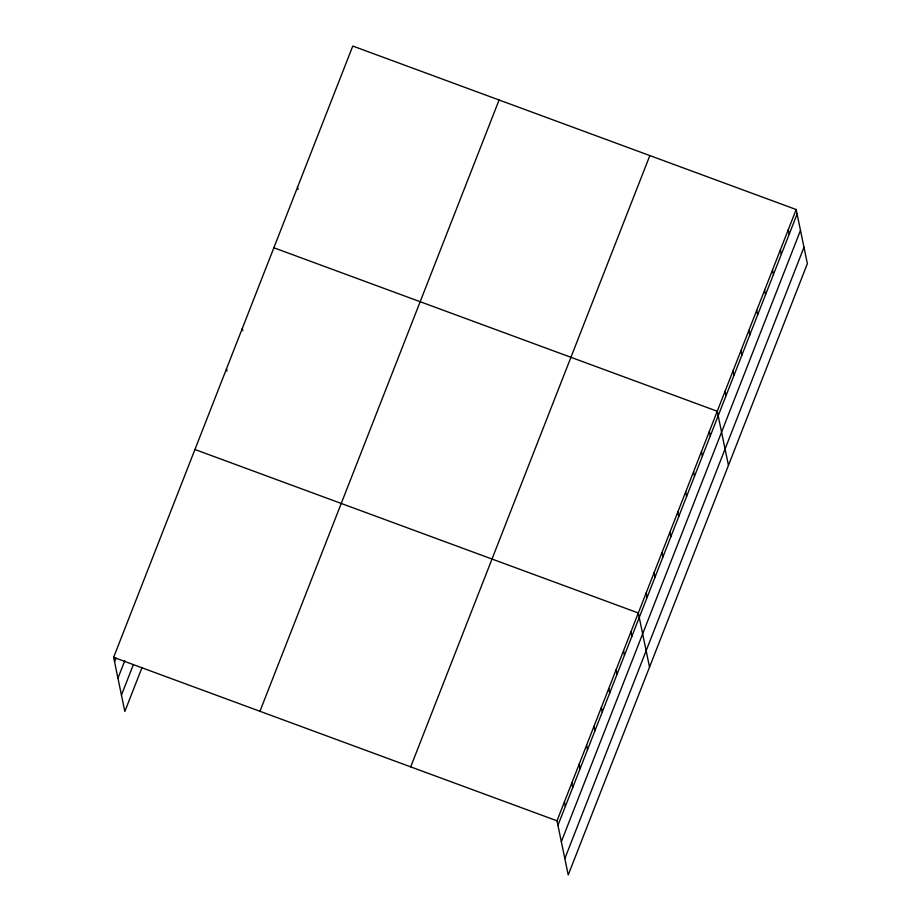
<?xml version="1.0" encoding="UTF-8"?>
<svg xmlns="http://www.w3.org/2000/svg" width="921" height="921" viewBox="0 0 921 921"><rect width="100%" height="100%" fill="white"/><g stroke="black" fill="none" stroke-linecap="round" stroke-linejoin="round"><path stroke-width="1.38" d="M142.087 667.391L124.83 711.473L113.628 657.341L352.778 46.05L796.17 209.528L807.372 263.659L568.222 874.95L557.009 820.818L796.17 209.528M114.561 661.854L116.034 658.066M117.946 678.224L124.842 660.587M121.445 695.102L133.269 664.87M259.941 711.288L499.09 99.998M410.697 766.871L649.846 155.58M557.942 825.32L797.102 214.029M561.338 841.702L800.487 230.411M564.838 858.568L803.987 247.277M273.859 247.772L717.252 411.25L728.453 465.381M194.93 449.506L638.322 612.983L649.535 667.115M113.628 657.341L557.009 820.818M788.272 229.697L789.205 234.199M780.386 249.867L781.319 254.38M772.489 270.037L773.421 274.55M764.603 290.219L765.535 294.72M756.705 310.389L757.638 314.89M748.819 330.558L749.752 335.071M740.921 350.728L741.854 355.241M733.035 370.91L733.968 375.411M725.138 391.08L726.07 395.581M709.354 431.419L710.287 435.932M701.457 451.601L702.401 456.102M693.571 471.771L694.503 476.272M685.673 491.941L686.617 496.454M677.787 512.111L678.719 516.623M669.889 532.292L670.822 536.793M662.003 552.462L662.936 556.963M654.106 572.632L655.038 577.145M646.22 592.802L647.152 597.315M630.931 631.875L631.864 636.376M623.54 650.767L624.473 655.268M616.149 669.659L617.082 674.172M608.758 688.551L609.69 693.064M601.367 707.455L602.299 711.956M593.976 726.347L594.908 730.848M586.585 745.239L587.517 749.74M579.194 764.131L580.126 768.644M571.803 783.023L572.735 787.536M564.412 801.926L565.344 806.428M297.529 187.262L298.001 189.507M242.292 328.463L242.753 330.72M226.508 368.814L226.969 371.071"/></g></svg>
